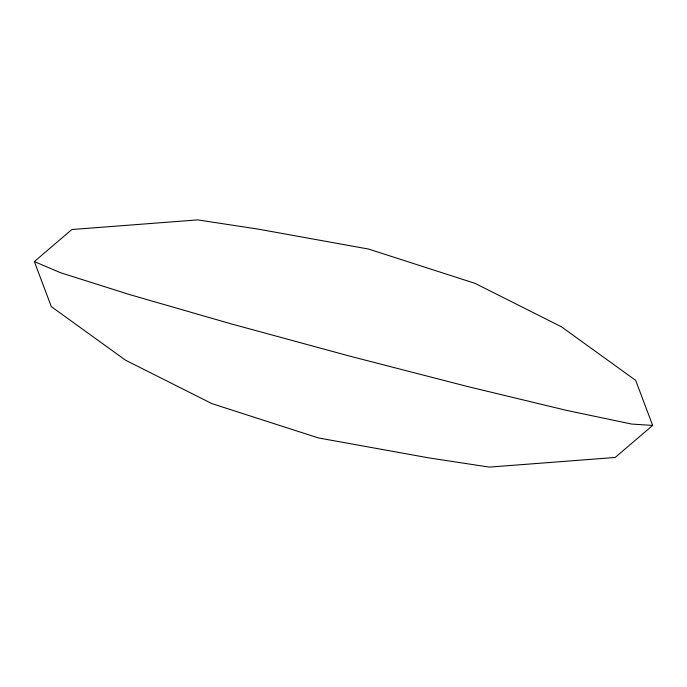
<?xml version="1.0" encoding="UTF-8"?>
<svg xmlns="http://www.w3.org/2000/svg" width="687" height="687" viewBox="0 0 687 687"><rect width="100%" height="100%" fill="white"/><g stroke="black" fill="none" stroke-linecap="round" stroke-linejoin="round"><path stroke-width="1.03" d="M34.35 261.567L71.834 229.527L197.693 219.892L258.355 229.149L368.627 249.072L475.069 283.37L561.485 326.823L635.681 380.375L652.65 425.433L615.166 457.473L489.307 467.108L428.645 457.851L318.373 437.928L211.931 403.63L125.515 360.177L51.319 306.625L34.35 261.567L60.353 272.662L129.457 294.534L231.15 323.869L349.949 356.184L467.761 386.575L566.663 410.405L631.585 424.051L652.65 425.433"/></g></svg>
